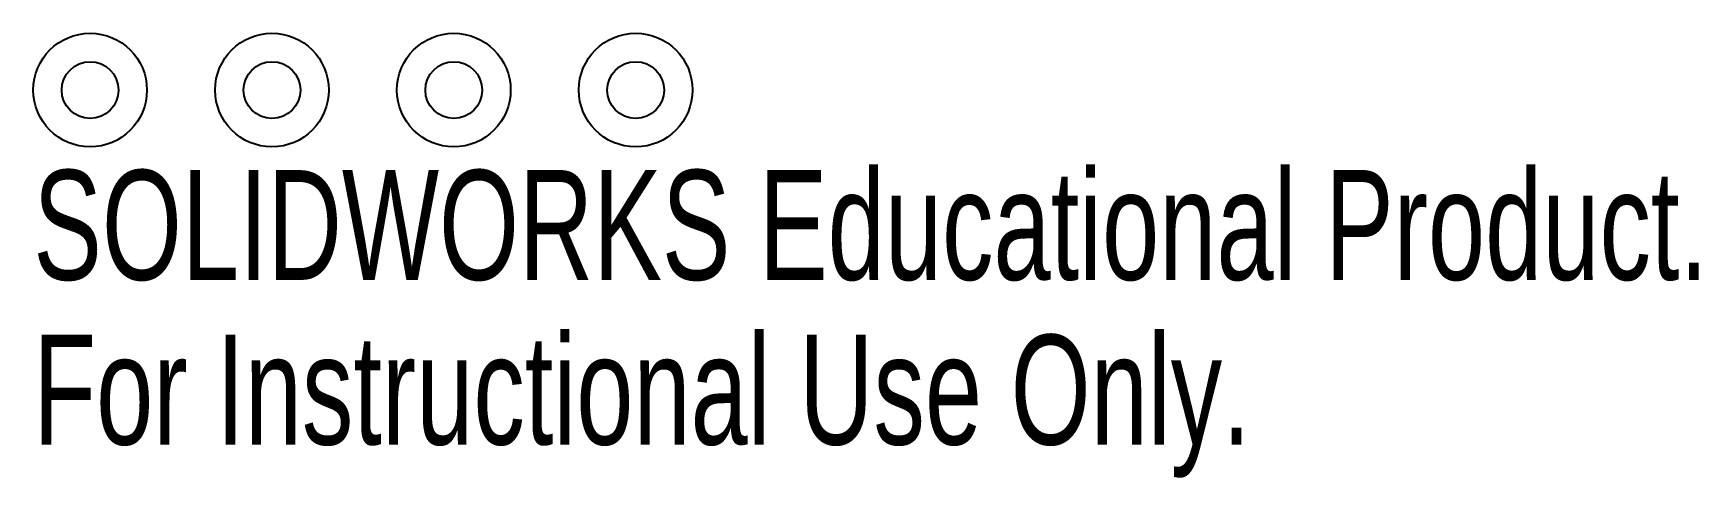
# Model space of a CAD drawing. Header units: millimetres. Extents: x -2.5 to 70.8, y -17.1 to 2.5.
import ezdxf

# ---------------------------------------------------------------- set-up
doc = ezdxf.new("R2010")
doc.units = ezdxf.units.MM
doc.styles.add('SLDTEXTSTYLE0', font='TXT', dxfattribs={"width": 0.7})

msp = doc.modelspace()

# ---------------------------------------------------------------- linework, layer by layer
at = {"color": 7, "linetype": 'Continuous', "lineweight": 25}
for centre, radius in [((0, 0), 2.5), ((8, 0), 2.5), ((16, 0), 2.5), ((24, 0), 2.5), ((0, 0), 1.25), ((8, 0), 1.25), ((16, 0), 1.25), ((24, 0), 1.25)]:
    msp.add_circle(centre, radius, dxfattribs=at)

# ---------------------------------------------------------------- texts
at = {"color": 7, "linetype": 'Continuous', "char_height": 4.83362, "attachment_point": 1, "style": 'SLDTEXTSTYLE0'}
for s, insert in [('SOLIDWORKS Educational Product.', (-2.5, -3.52)), ('For Instructional Use Only.', (-2.5, -10.77))]:
    msp.add_mtext(s, dxfattribs=dict(at, insert=insert))

doc.saveas('drawing.dxf')
